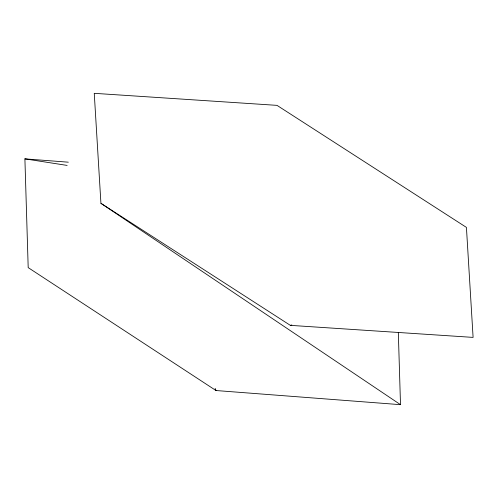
<?xml version="1.0" encoding="UTF-8"?>
<svg xmlns="http://www.w3.org/2000/svg" width="498" height="498" viewBox="0 0 498 498"><rect width="100%" height="100%" fill="white"/><g stroke="black" fill="none" stroke-linecap="round" stroke-linejoin="round"><path stroke-width="0.75" d="M290.346 325.356L473.1 337.395L466.427 227.399L277.006 105.364L94.253 93.325L100.926 203.321L290.346 325.356L291.84 324.939M398.319 332.421L400.504 404.675L215.995 390.532L28.193 267.625L24.9 158.862L68.313 162.186M24.9 158.862L67.13 165.417M100.926 203.321L400.504 404.675M215.111 388.372L215.995 390.532"/></g></svg>
